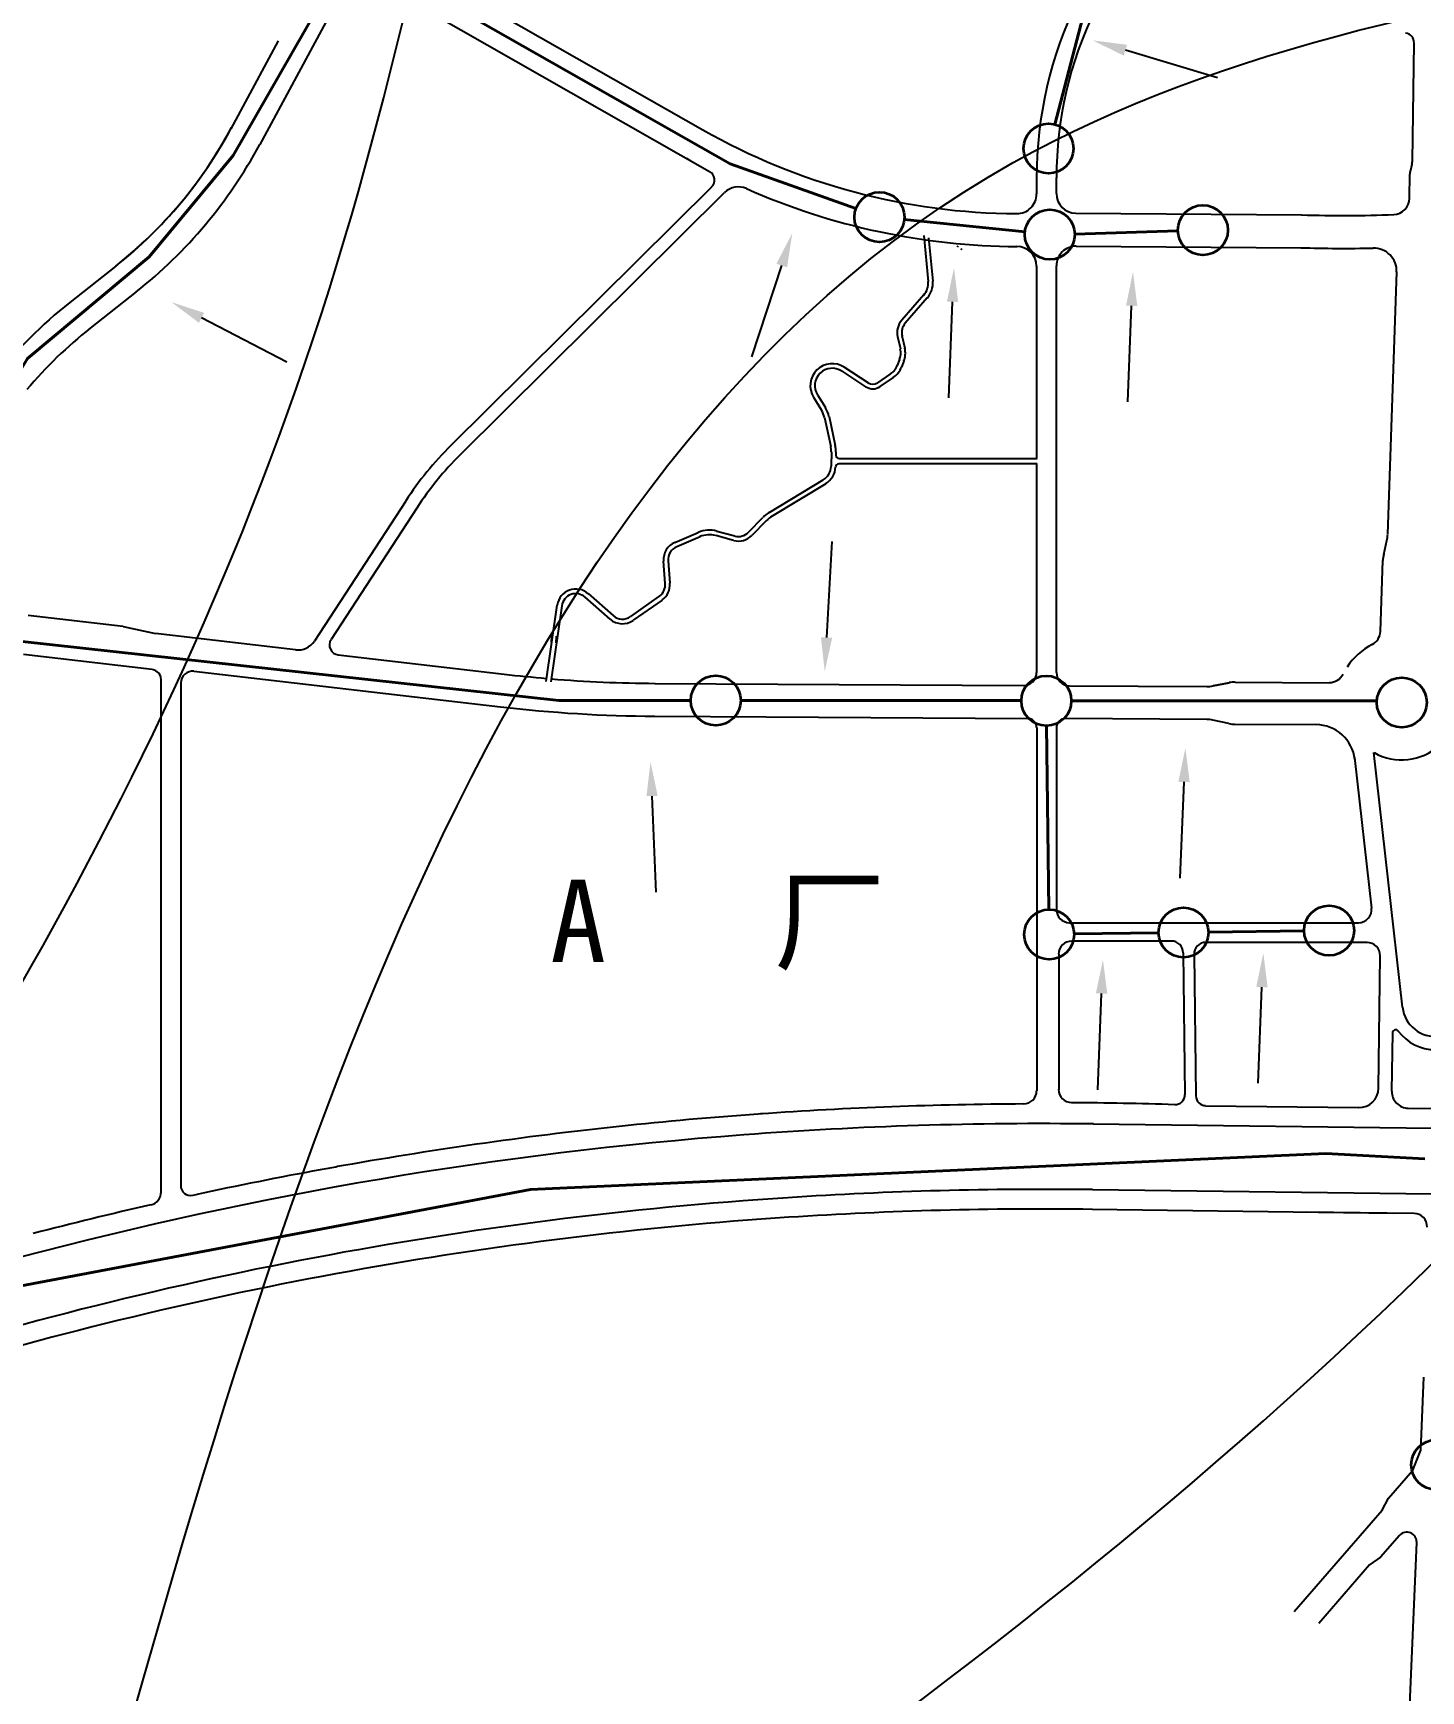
# Model space of a CAD drawing. Header units: millimetres. Extents: x 3174 to 4662, y 498 to 1092.
# Drawn here: x 3297.9 to 3400.1, y 638.6 to 760.7 of the extents above; entities that cross this region are included whole.
import ezdxf

# ---------------------------------------------------------------- set-up
doc = ezdxf.new("R2010")
doc.units = ezdxf.units.MM
doc.layers.add('dgx', color=3, linetype='Continuous')
doc.layers.add('河流', color=5, linetype='Continuous')
for name, color, linetype, lineweight in [('图框', 7, 'Continuous', 40), ('干管', 2, 'Continuous', 50), ('节点', 6, 'Continuous', 50)]:
    doc.layers.add(name, color=color, linetype=linetype, lineweight=lineweight)
doc.styles.get("Standard").update_dxf_attribs({"font": 'txt', "bigfont": 'gbcbig.shx'})

msp = doc.modelspace()

# ---------------------------------------------------------------- linework, layer by layer
for p, q in [((3320.7, 763.89), (3314.55, 752.49)), ((3328.45, 764.25), (3347.18, 753.58)), ((3327.25, 762.15), (3347.68, 750.51)), ((3315.91, 760.12), (3315.23, 758.86)), ((3399.44, 751.3), (3399.57, 759.96)), ((3399.44, 751.3), (3399.57, 759.96)), ((3315.23, 758.86), (3312.42, 753.64)), ((3399.4, 751.02), (3399.29, 750.57)), ((3371.77, 748.85), (3371.77, 750.03)), ((3373.22, 748.88), (3373.22, 750.03)), ((3399.23, 748.53), (3399.25, 750.3)), ((3328.63, 730.32), (3347.84, 749.37)), ((3329.32, 729.64), (3348.79, 748.95)), ((3374.66, 747.43), (3391.26, 747.31)), ((3363.46, 745.79), (3363.77, 742.39)), ((3363.81, 745.63), (3364.11, 742.42)), ((3374.68, 745.01), (3391.24, 744.89)), ((3303.95, 743.53), (3300.57, 740.86)), ((3303.95, 743.53), (3300.57, 740.86)), ((3371.77, 729.36), (3371.77, 743.53)), ((3373.22, 713.59), (3373.22, 743.55)), ((3397.62, 723.78), (3398.29, 743.12)), ((3305.45, 741.64), (3302.07, 738.96)), ((3363.46, 741.41), (3361.83, 739.55)), ((3363.71, 741.19), (3362.08, 739.33)), ((3361.52, 738.34), (3361.73, 737.43)), ((3361.85, 738.42), (3362.06, 737.5)), ((3361.67, 736.65), (3361.5, 736.22)), ((3361.99, 736.53), (3361.82, 736.1)), ((3359.18, 734.65), (3357.42, 735.81)), ((3359.37, 734.93), (3357.6, 736.09)), ((3361.01, 735.6), (3360.04, 734.94)), ((3361.21, 735.32), (3360.23, 734.66)), ((3355.34, 733.88), (3355.93, 732.93)), ((3355.62, 734.05), (3356.22, 733.11)), ((3356.15, 732.39), (3356.61, 730.24)), ((3356.48, 732.46), (3356.94, 730.31)), ((3356.65, 729.85), (3356.63, 728.79)), ((3356.99, 729.85), (3356.98, 729.6)), ((3357.22, 729.36), (3371.81, 729.36)), ((3352.12, 725.41), (3356.05, 727.8)), ((3371.81, 728.97), (3357.2, 728.97)), ((3371.77, 713.61), (3371.77, 728.97)), ((3356.23, 727.51), (3352.29, 725.12)), ((3325.3, 726.23), (3318.58, 715.92)), ((3326.11, 725.7), (3319.8, 716.02)), ((3350.55, 723.93), (3351.61, 725.01)), ((3351.85, 724.78), (3350.79, 723.7)), ((3345.13, 723.17), (3346.84, 723.91)), ((3346.98, 723.6), (3345.26, 722.86)), ((3349.45, 723.33), (3348.13, 723.68)), ((3348.22, 724.01), (3349.54, 723.66)), ((3397.33, 722.3), (3397.56, 723.32)), ((3344.42, 720.15), (3344.29, 721.8)), ((3344.63, 721.83), (3344.76, 720.18)), ((3397.09, 716.62), (3397.27, 721.84)), ((3338.74, 719.41), (3340.58, 717.79)), ((3341.87, 717.72), (3343.99, 719.22)), ((3335.65, 712.94), (3336.46, 718.57)), ((3336.8, 718.52), (3335.99, 712.91)), ((3340.35, 717.54), (3338.52, 719.15)), ((3344.18, 718.94), (3342.06, 717.45)), ((3304.49, 716.99), (3297.49, 717.8)), ((3304.49, 716.99), (3306.87, 716.47)), ((3317.19, 715.27), (3306.87, 716.47)), ((3336.03, 715.81), (3336.07, 716.3)), ((3336.37, 715.79), (3336.41, 716.28)), ((3306.64, 713.81), (3297.16, 714.92)), ((3320.33, 714.9), (3332.56, 713.48)), ((3309.71, 713.7), (3332.28, 711.07)), ((3307.28, 713.09), (3307.28, 675.34)), ((3308.74, 712.83), (3308.74, 675.8)), ((3343.66, 712.8), (3370.79, 712.65)), ((3374.18, 712.63), (3384.31, 712.57)), ((3384.76, 712.61), (3385.94, 712.85)), ((3385.94, 712.85), (3384.76, 712.61)), ((3386.39, 712.89), (3393.33, 712.85)), ((3343.65, 710.38), (3351.85, 710.34)), ((3351.85, 710.34), (3371.09, 710.22)), ((3371.77, 709.55), (3371.77, 696.86)), ((3373.22, 709.53), (3373.22, 696.86)), ((3384.3, 710.15), (3373.9, 710.21)), ((3385.92, 709.85), (3384.74, 710.1)), ((3385.92, 709.85), (3384.74, 710.1)), ((3386.37, 709.8), (3392.34, 709.76)), ((3371.77, 709.26), (3371.77, 693.74)), ((3373.22, 709.24), (3373.22, 696.14)), ((3396.44, 696.25), (3395.19, 707.35)), ((3398.72, 688.94), (3396.61, 707.7)), ((3374.19, 695.17), (3395.47, 695.17)), ((3371.77, 693.74), (3371.77, 682.79)), ((3381.69, 693.82), (3374.35, 693.82)), ((3396.1, 693.72), (3384.23, 693.72)), ((3373.39, 692.85), (3373.39, 682.89)), ((3382.56, 692.96), (3382.69, 682.5)), ((3383.36, 692.84), (3383.49, 682.41)), ((3396.95, 682.98), (3397.07, 692.74)), ((3397.97, 687.05), (3397.91, 682.75)), ((3384.21, 681.69), (3395.48, 681.55)), ((3384.21, 681.69), (3395.48, 681.55)), ((3399.13, 681.5), (3403.55, 681.45)), ((3375.94, 680.35), (3404.76, 679.98)), ((3375.88, 675.51), (3404.76, 675.14)), ((3375.86, 674.06), (3398.07, 673.77)), ((3399.57, 673.75), (3391.65, 673.85)), ((3400.05, 656.32), (3400.28, 661.69)), ((3399.46, 654.84), (3400.05, 656.32)), ((3397.68, 652.79), (3399.46, 654.84)), ((3397.22, 651.89), (3397.68, 652.79)), ((3390.74, 644.43), (3397.22, 651.89)), ((3398.48, 650.02), (3397.1, 648.44)), ((3397.1, 648.44), (3396.28, 647.86)), ((3398.64, 623.64), (3399.76, 649.52)), ((3396.28, 647.86), (3392.55, 643.56))]:
    msp.add_line(p, q)
for centre, radius, start, end in [((3401.53, 750.03), 29.77, 154.0897, 180), ((3401.53, 750.03), 28.31, 154.0897, 180), ((3398.84, 759.98), 0.726, 359.1367, 82.1529), ((3283.66, 769.14), 32.67, 308.3804, 331.8798), ((3283.66, 769.14), 32.67, 308.3804, 331.6693), ((3370.53, 794.59), 47.19, 240.3399, 269.7261), ((3283.66, 769.14), 35.09, 308.3804, 331.6693), ((3370.53, 794.59), 49.61, 240.3399, 240.7443), ((3398.23, 751.32), 1.21, 346.0026, 359.1367), ((3347.32, 749.88), 0.726, 314.7617, 60.3399), ((3400.46, 750.28), 1.21, 166.0026, 179.1367), ((3349.81, 747.92), 1.45, 66.0625, 134.7617), ((3370.53, 794.59), 49.61, 246.0625, 269.7546), ((3370.31, 748.85), 1.45, 269.7261, 0), ((3374.67, 748.88), 1.45, 180, 269.6138), ((3398.02, 748.54), 1.21, 272.2105, 359.1367), ((3394.38, 842.85), 95.59, 268.1488, 272.2105), ((3365.48, 745.3), 0.581, 320.1281, 332.2139), ((3370.31, 743.53), 1.45, 0, 89.7546), ((3374.67, 743.55), 1.45, 89.6138, 180), ((3394.38, 842.85), 98.01, 268.1488, 271.274), ((3396.59, 743.17), 1.69, 358.0369, 91.274), ((3365.76, 745.11), 0.581, 320.1281, 332.2139), ((3362.47, 742.27), 1.65, 318.7531, 5.3521), ((3362.47, 742.27), 1.31, 318.7531, 5.3521), ((3322.35, 713.35), 35.09, 128.3804, 154.1196), ((3322.35, 713.35), 32.67, 128.3804, 139.7925), ((3362.87, 738.64), 1.38, 138.7531, 192.7093), ((3362.87, 738.64), 1.04, 138.7531, 192.7093), ((3356.71, 734.73), 1.62, 56.6592, 211.9704), ((3360.43, 737.13), 1.33, 338.9072, 12.7093), ((3360.43, 737.13), 1.67, 338.9072, 12.7093), ((3356.71, 734.73), 1.28, 56.6592, 211.9704), ((3360.26, 736.7), 1.33, 304.3441, 338.9072), ((3360.26, 736.7), 1.67, 304.3441, 338.9072), ((3359.7, 735.44), 0.944, 236.6592, 304.3441), ((3359.7, 735.44), 0.605, 236.6592, 304.3441), ((3354.49, 732.03), 1.69, 12.1496, 31.9704), ((3354.49, 732.03), 2.03, 12.1496, 31.9704), ((3346.19, 712.63), 24.93, 134.7617, 146.9117), ((3354.95, 729.89), 1.69, 358.8642, 12.1496), ((3354.95, 729.89), 2.03, 358.8642, 12.1496), ((3346.19, 712.63), 23.96, 134.7617, 146.9117), ((3357.22, 729.6), 0.242, 178.8642, 270), ((3355.44, 728.81), 1.19, 301.2109, 358.8642), ((3355.44, 728.81), 1.52, 301.2109, 357.2292), ((3357.2, 728.73), 0.242, 90, 177.2292), ((3353.46, 723.2), 2.59, 121.2109, 135.4332), ((3353.46, 723.2), 2.25, 121.2109, 135.4332), ((3345.67, 721.91), 1.38, 113.1995, 184.4546), ((3347.67, 721.98), 2.11, 75.102, 113.1995), ((3347.67, 721.98), 1.77, 75.102, 113.1995), ((3349.81, 724.66), 1.38, 255.102, 315.4332), ((3349.81, 724.66), 1.04, 255.102, 315.4332), ((3395.2, 723.86), 2.42, 346.9497, 358.0369), ((3345.67, 721.91), 1.04, 113.1995, 184.4546), ((3399.68, 721.76), 2.42, 166.9497, 178.0369), ((3337.83, 718.37), 1.38, 48.6504, 171.7583), ((3337.83, 718.37), 1.04, 48.6504, 171.7583), ((3343.38, 720.07), 1.04, 305.2622, 4.4546), ((3343.38, 720.07), 1.38, 305.2622, 4.4546), ((3341.26, 718.57), 1.38, 228.6504, 305.2622), ((3341.26, 718.57), 1.04, 228.6504, 305.2622), ((3317.36, 716.71), 1.45, 263.3671, 326.9116), ((3320.41, 715.62), 0.726, 146.9116, 263.3671), ((3398.65, 711.39), 4.79, 116.9207, 146.9032), ((3395.97, 716.66), 1.11, 296.9207, 358.0369), ((3395.97, 716.66), 1.11, 296.9207, 358.0369), ((3306.56, 713.09), 0.726, 0, 83.3671), ((3309.61, 712.83), 0.871, 83.3671, 180), ((3344.24, 813.91), 101.11, 263.367, 265.1429), ((3344.24, 813.91), 101.11, 265.3352, 269.6718), ((3370.8, 713.61), 0.968, 269.6681, 0), ((3374.19, 713.59), 0.968, 180, 269.6681), ((3393.33, 713.97), 1.11, 269.6681, 334.1538), ((3384.32, 714.75), 2.18, 269.6681, 281.4627), ((3386.37, 710.72), 2.18, 89.6681, 101.4627), ((3344.24, 813.91), 103.53, 263.367, 269.6718), ((3371.09, 709.55), 0.678, 0, 89.6681), ((3373.9, 709.53), 0.678, 89.6681, 180), ((3384.29, 707.97), 2.18, 77.8735, 89.6681), ((3386.38, 711.97), 2.18, 257.8735, 269.6681), ((3392.32, 706.86), 2.9, 6.3996, 89.6681), ((3398.65, 711.27), 4.11, 240.3677, 312.4315), ((3374.19, 696.14), 0.968, 180, 270), ((3395.47, 696.14), 0.968, 270, 6.3996), ((3374.35, 692.85), 0.968, 90, 180), ((3381.69, 692.95), 0.871, 0.7167, 90), ((3384.23, 692.85), 0.871, 90, 180.7167), ((3396.1, 692.75), 0.968, 359.2705, 90), ((3401.12, 689.21), 2.42, 186.3996, 6.3996), ((3398.21, 687.04), 0.242, 36.6287, 179.2705), ((3401.12, 689.21), 3.39, 216.6287, 323.5662), ((3370.8, 682.79), 0.968, 270.2751, 0), ((3374.35, 682.89), 0.968, 180, 269.6176), ((3395.5, 683), 1.45, 269.2705, 359.2705), ((3399.15, 682.74), 1.23, 179.2705, 269.2705), ((3372.22, 387.55), 294.27, 90.2751, 94.0532), ((3372.38, 387.65), 294.27, 88.1391, 89.6176), ((3381.96, 682.5), 0.726, 268.1391, 0.7167), ((3384.22, 682.42), 0.726, 180.7167, 269.2705), ((3372.22, 387.55), 294.27, 95.9569, 100.0807), ((3372.22, 387.55), 294.27, 93.9596, 95.9569), ((3372.22, 387.55), 292.82, 89.2705, 94.3127), ((3372.22, 387.55), 292.82, 94.3127, 104.9012), ((3372.22, 387.55), 294.27, 100.3049, 102.1123), ((3372.22, 387.55), 294.27, 100.0807, 100.3049), ((3306.32, 675.34), 0.968, 282.8975, 0), ((3309.46, 675.8), 0.726, 180, 282.2822), ((3372.22, 387.55), 294.27, 102.1123, 102.2822), ((3372.22, 387.55), 287.98, 89.2705, 93.7405), ((3372.22, 387.55), 287.98, 93.7405, 107.7294), ((3372.22, 387.55), 294.27, 102.8975, 104.6349), ((3372.22, 387.55), 286.53, 89.2705, 93.7405), ((3372.22, 387.55), 286.53, 93.7405, 106.7975), ((3399.55, 672.79), 0.968, 357.5232, 89.2705), ((3399.03, 649.55), 0.726, 357.5232, 139.0198), ((3399.03, 649.55), 0.726, 357.5232, 139.0198)]:
    msp.add_arc(centre, radius, start, end)
at = {"layer": 'dgx'}
for points in [[(3268.44, 646.47), (3320.83, 745.61), (3359.73, 838.4), (3442.28, 834.43), (3583.57, 908.19), (3684.38, 962.12), (3708.98, 962.91)], [(3300.19, 618.71), (3370.04, 751.16), (3483.55, 778.12), (3570.07, 824.92), (3741.53, 902.64), (3757.4, 920.09)], [(3300.99, 595.71), (3416.88, 686.92), (3472.44, 740.85), (3569.28, 747.19), (3684.38, 800.33), (3803.44, 864.57)], [(3343.23, 574.94), (3528.55, 682.74), (3646.6, 716.98), (3769.73, 793.08), (3823.04, 833.66)], [(3380.04, 547.03), (3553.94, 648.5), (3740.53, 682.74), (3825.58, 748.69), (3838.27, 770.25)]]:
    msp.add_spline(points, degree=3, dxfattribs=at)
at = {"layer": '图框', "linetype": 'ByBlock', "lineweight": 30}
msp.add_line((3315.46, 755.7), (3315.46, 755.7), dxfattribs=at)
msp.add_line((3315.46, 755.7), (3315.46, 755.7), dxfattribs=at)
at = {"layer": '干管', "color": 5, "linetype": 'ByBlock', "lineweight": 40}
msp.add_line((3376.75, 768.01), (3373.1, 753.97), dxfattribs=at)
at = {"layer": '干管', "color": 1, "linetype": 'ByBlock', "lineweight": -3}
for p, q in [((3385.08, 757.4), (3378.3, 759.44)), ((3350.79, 736.85), (3352.99, 743.58)), ((3365.3, 733.83), (3365.58, 740.91)), ((3378.49, 733.53), (3378.76, 740.61)), ((3316.55, 736.45), (3310.26, 739.72)), ((3356.68, 723.25), (3356.29, 716.18)), ((3382.34, 698.46), (3382.62, 705.54)), ((3343.75, 697.43), (3343.44, 704.5)), ((3376.27, 682.87), (3376.55, 689.95)), ((3388.08, 683.35), (3388.36, 690.43))]:
    msp.add_line(p, q, dxfattribs=at)
at = {"layer": '干管', "color": 2, "linetype": 'ByBlock', "lineweight": 40}
for points in [[(3322.93, 766.03), (3349.2, 751.07), (3358.46, 747.77)], [(3362.02, 746.97), (3370.91, 746.05)], [(3374.57, 745.88), (3382.17, 746.13)], [(3372.5, 709.69), (3372.67, 696.15)], [(3374.52, 694.34), (3380.75, 694.42)], [(3384.42, 694.47), (3391.46, 694.56)]]:
    msp.add_lwpolyline(points, dxfattribs=at)
at = {"layer": '干管', "color": 1, "linetype": 'ByBlock', "lineweight": 40}
for points in [[(3320.42, 765.35), (3312.6, 751.68), (3306.41, 744.23), (3297.46, 736.72), (3286.56, 718.72)], [(3288.28, 666.78), (3334.48, 675.52), (3393.06, 678.18), (3400.35, 677.77)]]:
    msp.add_lwpolyline(points, dxfattribs=at)
at = {"layer": '干管', "color": 5, "linetype": 'ByBlock', "lineweight": 40}
for points in [[(3287.43, 716.95), (3336.59, 711.55), (3346.3, 711.54)], [(3349.97, 711.54), (3370.64, 711.53)], [(3374.31, 711.52), (3396.82, 711.51)]]:
    msp.add_lwpolyline(points, dxfattribs=at)
at = {"layer": '干管', "color": 1, "linetype": 'ByBlock', "lineweight": -3}
for points in [[(3378.18, 759.04), (3378.42, 759.84), (3375.9, 760.16)], [(3352.6, 743.71), (3353.39, 743.45), (3353.77, 745.96)], [(3365.16, 740.93), (3365.99, 740.89), (3365.68, 743.41)], [(3378.35, 740.62), (3379.18, 740.59), (3378.86, 743.11)], [(3310.07, 739.36), (3310.46, 740.09), (3308.05, 740.88)], [(3356.71, 716.16), (3355.88, 716.2), (3356.16, 713.68)], [(3343.03, 704.49), (3343.86, 704.52), (3343.33, 707)], [(3382.2, 705.55), (3383.04, 705.52), (3382.72, 708.04)], [(3376.13, 689.97), (3376.97, 689.93), (3376.65, 692.45)], [(3387.94, 690.45), (3388.78, 690.41), (3388.46, 692.93)]]:
    msp.add_solid(points, dxfattribs=at)
at = {"layer": '河流', "start_tangent": (0.530322, 0.847796)}
for points in [[(3242.12, 687.78), (3257.44, 711.95), (3259.86, 762.71), (3284.05, 811.87), (3295.34, 881.16), (3359.86, 892.44), (3405.83, 879.55), (3461.47, 915), (3544.53, 960.12), (3617.92, 1002.02), (3696.44, 1012.92)], [(3257.44, 664.41), (3272.76, 688.59), (3275.18, 739.35), (3299.38, 788.5), (3310.67, 857.79), (3375.18, 869.07), (3421.15, 856.18), (3476.79, 891.63), (3559.85, 936.76), (3633.24, 978.65), (3702.64, 993.45)]]:
    msp.add_spline(points, degree=3, dxfattribs=at)
at = {"layer": '节点', "color": 3, "linetype": 'ByBlock', "lineweight": 35}
for centre in [(3372.64, 752.2), (3360.19, 747.15), (3372.73, 745.86), (3384.01, 746.19), (3348.13, 711.54), (3372.48, 711.52), (3398.65, 711.39), (3372.69, 694.31), (3382.58, 694.45), (3393.3, 694.59), (3401.19, 655.24)]:
    msp.add_circle(centre, 1.84, dxfattribs=at)

# ---------------------------------------------------------------- texts
at = {"insert": (3335.94, 698.33), "char_height": 6.05, "width": 31.635, "attachment_point": 1}
msp.add_mtext('{\\fSimSun|b0|i0|c134|p2;A   厂}', dxfattribs=at)

doc.saveas('drawing.dxf')
